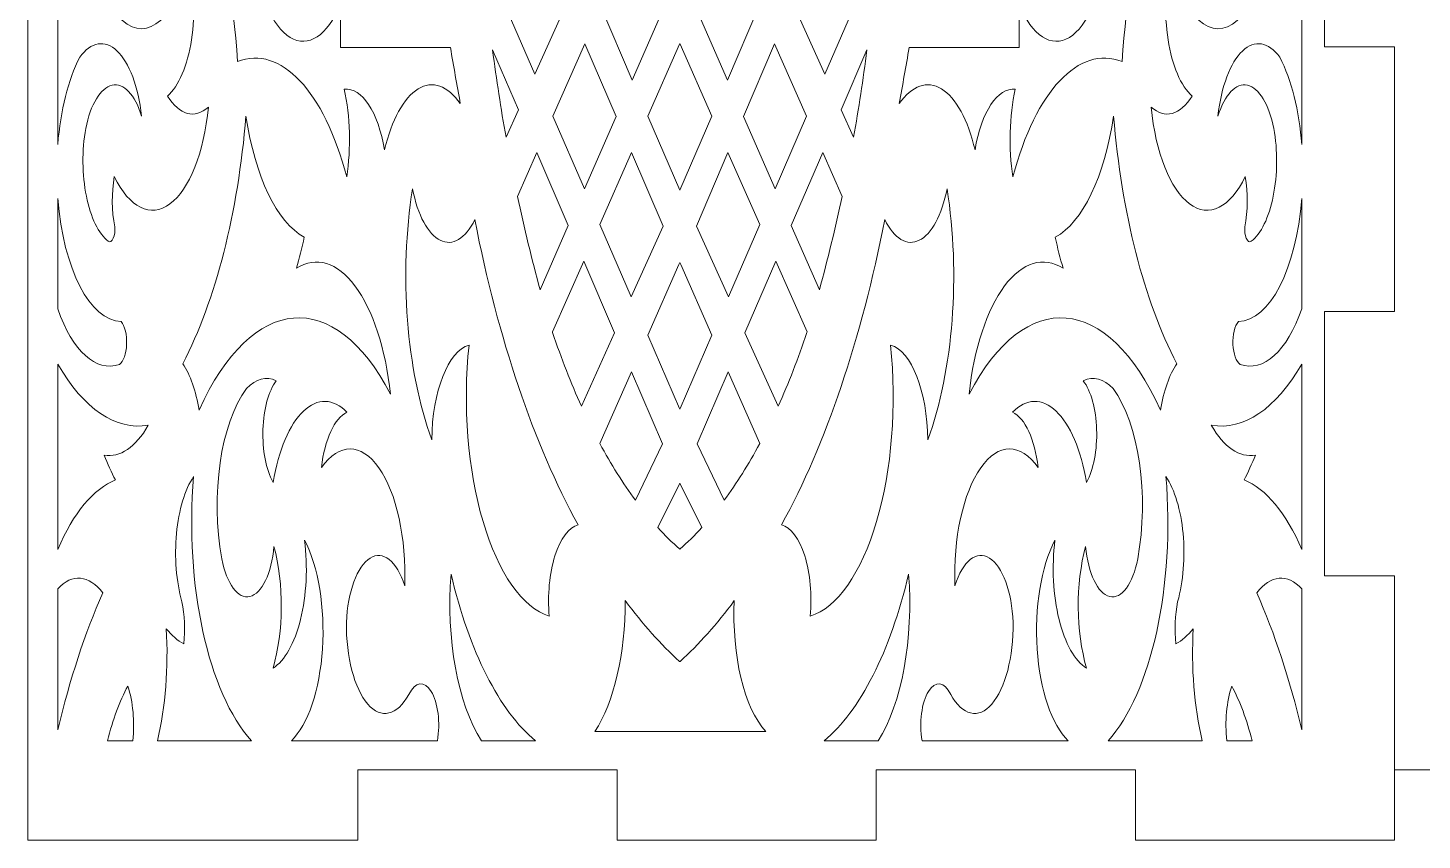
# Model space of a CAD drawing. Header units: millimetres. Extents: x -98 to 307, y -584 to 79.
# Drawn here: x -97.5 to 4.9, y -584 to -524.3 of the extents above; entities that cross this region are included whole.
import ezdxf

# ---------------------------------------------------------------- set-up
doc = ezdxf.new("R2010")
doc.units = ezdxf.units.MM
doc.header["$MEASUREMENT"] = 0
doc.layers.add('layer 1', color=7, linetype='Continuous')

msp = doc.modelspace()

# ---------------------------------------------------------------- linework, layer by layer
at = {"layer": 'layer 1', "lineweight": 9}
for points in [[(-97.5236, -264.1463), (-97.5236, -264.1463), (-97.5236, -583.989), (-97.5236, -583.989)], [(-2.2278, -525.7171), (-2.2278, -525.7171), (-2.2278, -506.2933), (-2.2278, -506.2933)], [(-2.2278, -525.7171), (-2.2278, -525.7171), (2.9261, -525.7171), (2.9261, -525.7171)], [(2.9261, -545.1412), (2.9261, -545.1412), (2.9261, -525.7171), (2.9261, -525.7171)], [(-2.2278, -564.565), (-2.2278, -564.565), (-2.2278, -545.1412), (-2.2278, -545.1412)], [(-2.2278, -545.1412), (-2.2278, -545.1412), (2.9261, -545.1412), (2.9261, -545.1412)], [(-2.2278, -564.565), (-2.2278, -564.565), (2.9261, -564.565), (2.9261, -564.565)], [(2.9261, -578.8315), (2.9261, -578.8315), (2.9261, -564.565), (2.9261, -564.565)], [(-73.2736, -583.989), (-73.2736, -583.989), (-73.2736, -578.8313), (-73.2736, -578.8313)], [(-73.2736, -578.8313), (-73.2736, -578.8313), (-54.2236, -578.8313), (-54.2236, -578.8313)], [(-54.2236, -578.8313), (-54.2236, -578.8313), (-54.2236, -583.989), (-54.2236, -583.989)], [(-35.1736, -583.989), (-35.1736, -583.989), (-35.1736, -578.8313), (-35.1736, -578.8313)], [(-35.1736, -578.8313), (-35.1736, -578.8313), (-16.1236, -578.8313), (-16.1236, -578.8313)], [(-16.1236, -578.8313), (-16.1236, -578.8313), (-16.1236, -583.989), (-16.1236, -583.989)], [(16.8222, -578.8315), (16.8222, -578.8315), (2.9261, -578.8315), (2.9261, -578.8315)], [(2.9261, -578.8315), (2.9261, -578.8315), (2.9264, -583.989), (2.9264, -583.989)], [(-97.5236, -583.989), (-97.5236, -583.989), (-73.2736, -583.989), (-73.2736, -583.989)], [(-54.2236, -583.989), (-54.2236, -583.989), (-35.1736, -583.989), (-35.1736, -583.989)], [(-16.1236, -583.989), (-16.1236, -583.989), (2.9264, -583.989), (2.9264, -583.989)]]:
    msp.add_open_spline(points, degree=3, dxfattribs=at)
for points, knots in [([(-95.328, -532.8931), (-95.328, -532.8931), (-95.328, -509.4541), (-95.328, -509.4541), (-95.328, -509.4541), (-94.4193, -511.8693), (-92.9342, -512.6482), (-91.6601, -511.3777), (-91.6601, -511.3777), (-90.4407, -509.6965), (-89.8686, -506.3332), (-90.2682, -503.1948), (-90.2682, -503.1948), (-88.2894, -505.6054), (-87.1704, -510.5911), (-87.462, -515.698), (-87.462, -515.698), (-87.4902, -516.7562), (-87.7145, -517.7356), (-88.0781, -518.3871), (-88.0781, -518.3871), (-88.4416, -519.0386), (-88.9093, -519.2995), (-89.3622, -519.1033), (-89.3622, -519.1033), (-89.8738, -518.9154), (-90.3119, -518.1582), (-90.5329, -517.0804), (-90.5329, -517.0804), (-90.754, -516.0027), (-90.7293, -514.7435), (-90.467, -513.7158), (-90.467, -513.7158), (-91.4525, -514.2967), (-92.1503, -516.3122), (-92.176, -518.6515), (-92.176, -518.6515), (-92.2017, -520.9909), (-91.5489, -523.0848), (-90.5775, -523.7793), (-90.5775, -523.7793), (-88.7096, -525.4303), (-86.6025, -523.5355), (-85.7165, -519.4083), (-85.7165, -519.4083), (-85.2809, -521.1676), (-85.2013, -523.2768), (-85.4986, -525.1823), (-85.4986, -525.1823), (-85.796, -527.0879), (-86.4406, -528.5991), (-87.2632, -529.3195), (-87.2632, -529.3195), (-86.3847, -530.7359), (-85.2556, -531.0414), (-84.2582, -530.1326), (-84.2582, -530.1326), (-84.5825, -533.4887), (-85.6564, -536.1972), (-87.0794, -537.2482), (-87.0794, -537.2482), (-88.5024, -538.2992), (-90.061, -537.5351), (-91.174, -535.2406), (-91.174, -535.2406), (-91.3778, -536.4297), (-91.3659, -537.757), (-91.1409, -538.9256), (-91.1409, -538.9256), (-91.1063, -539.2312), (-91.1455, -539.5559), (-91.2437, -539.7765), (-91.2437, -539.7765), (-91.3419, -539.9972), (-91.484, -540.0798), (-91.616, -539.9929), (-91.616, -539.9929), (-92.3299, -539.4509), (-92.9137, -538.2507), (-93.2279, -536.6797), (-93.2279, -536.6797), (-93.5422, -535.1088), (-93.5586, -533.3081), (-93.2731, -531.7082), (-93.2731, -531.7082), (-92.9182, -529.9305), (-92.1791, -528.7208), (-91.3326, -528.5324), (-91.3326, -528.5324), (-90.4861, -528.344), (-89.6599, -529.2051), (-89.1634, -530.7934), (-89.1634, -530.7934), (-89.4045, -528.6347), (-90.0736, -526.8634), (-90.9692, -526.0133), (-90.9692, -526.0133), (-91.8649, -525.1633), (-92.8823, -525.3337), (-93.715, -526.4731), (-93.715, -526.4731), (-94.559, -528.1201), (-95.129, -530.3887), (-95.328, -532.893)], [0, 0, 0, 0, 0.03703704, 0.03703704, 0.03703704, 0.03703704, 0.07407407, 0.07407407, 0.07407407, 0.07407407, 0.11111111, 0.11111111, 0.11111111, 0.11111111, 0.14814815, 0.14814815, 0.14814815, 0.14814815, 0.18518519, 0.18518519, 0.18518519, 0.18518519, 0.22222222, 0.22222222, 0.22222222, 0.22222222, 0.25925926, 0.25925926, 0.25925926, 0.25925926, 0.2962963, 0.2962963, 0.2962963, 0.2962963, 0.33333333, 0.33333333, 0.33333333, 0.33333333, 0.37037037, 0.37037037, 0.37037037, 0.37037037, 0.40740741, 0.40740741, 0.40740741, 0.40740741, 0.44444444, 0.44444444, 0.44444444, 0.44444444, 0.48148148, 0.48148148, 0.48148148, 0.48148148, 0.51851852, 0.51851852, 0.51851852, 0.51851852, 0.55555556, 0.55555556, 0.55555556, 0.55555556, 0.59259259, 0.59259259, 0.59259259, 0.59259259, 0.62962963, 0.62962963, 0.62962963, 0.62962963, 0.66666667, 0.66666667, 0.66666667, 0.66666667, 0.7037037, 0.7037037, 0.7037037, 0.7037037, 0.74074074, 0.74074074, 0.74074074, 0.74074074, 0.77777778, 0.77777778, 0.77777778, 0.77777778, 0.81481481, 0.81481481, 0.81481481, 0.81481481, 0.85185185, 0.85185185, 0.85185185, 0.85185185, 0.88888889, 0.88888889, 0.88888889, 0.88888889, 0.92592593, 0.92592593, 0.92592593, 0.92592593, 1, 1, 1, 1]), ([(-3.8973, -532.8931), (-3.8973, -532.8931), (-3.8973, -509.4541), (-3.8973, -509.4541), (-3.8973, -509.4541), (-4.806, -511.8693), (-6.2911, -512.6482), (-7.5652, -511.3777), (-7.5652, -511.3777), (-8.7846, -509.6965), (-9.3567, -506.3332), (-8.9571, -503.1948), (-8.9571, -503.1948), (-10.9359, -505.6054), (-12.0549, -510.5911), (-11.7633, -515.698), (-11.7633, -515.698), (-11.7351, -516.7562), (-11.5108, -517.7356), (-11.1473, -518.3871), (-11.1473, -518.3871), (-10.7837, -519.0386), (-10.316, -519.2995), (-9.8631, -519.1033), (-9.8631, -519.1033), (-9.3515, -518.9154), (-8.9134, -518.1582), (-8.6924, -517.0804), (-8.6924, -517.0804), (-8.4714, -516.0027), (-8.4961, -514.7435), (-8.7583, -513.7158), (-8.7583, -513.7158), (-7.7728, -514.2967), (-7.075, -516.3122), (-7.0493, -518.6515), (-7.0493, -518.6515), (-7.0236, -520.9909), (-7.6764, -523.0848), (-8.6478, -523.7793), (-8.6478, -523.7793), (-10.5157, -525.4303), (-12.6228, -523.5355), (-13.5088, -519.4083), (-13.5088, -519.4083), (-13.9444, -521.1676), (-14.0241, -523.2768), (-13.7267, -525.1823), (-13.7267, -525.1823), (-13.4293, -527.0879), (-12.7847, -528.5991), (-11.9621, -529.3195), (-11.9621, -529.3195), (-12.8406, -530.7359), (-13.9697, -531.0414), (-14.9671, -530.1326), (-14.9671, -530.1326), (-14.6428, -533.4887), (-13.5689, -536.1972), (-12.1459, -537.2482), (-12.1459, -537.2482), (-10.7229, -538.2992), (-9.1643, -537.5351), (-8.0513, -535.2406), (-8.0513, -535.2406), (-7.8475, -536.4297), (-7.8594, -537.757), (-8.0844, -538.9256), (-8.0844, -538.9256), (-8.119, -539.2312), (-8.0798, -539.5559), (-7.9816, -539.7765), (-7.9816, -539.7765), (-7.8834, -539.9972), (-7.7413, -540.0798), (-7.6093, -539.9929), (-7.6093, -539.9929), (-6.8955, -539.4509), (-6.3116, -538.2507), (-5.9974, -536.6797), (-5.9974, -536.6797), (-5.6831, -535.1088), (-5.6668, -533.3081), (-5.9522, -531.7082), (-5.9522, -531.7082), (-6.3071, -529.9305), (-7.0462, -528.7208), (-7.8927, -528.5324), (-7.8927, -528.5324), (-8.7392, -528.344), (-9.5654, -529.2051), (-10.0619, -530.7934), (-10.0619, -530.7934), (-9.8209, -528.6347), (-9.1517, -526.8634), (-8.2561, -526.0133), (-8.2561, -526.0133), (-7.3604, -525.1633), (-6.343, -525.3337), (-5.5103, -526.4731), (-5.5103, -526.4731), (-4.6663, -528.1201), (-4.0963, -530.3887), (-3.8973, -532.893)], [0, 0, 0, 0, 0.03703704, 0.03703704, 0.03703704, 0.03703704, 0.07407407, 0.07407407, 0.07407407, 0.07407407, 0.11111111, 0.11111111, 0.11111111, 0.11111111, 0.14814815, 0.14814815, 0.14814815, 0.14814815, 0.18518519, 0.18518519, 0.18518519, 0.18518519, 0.22222222, 0.22222222, 0.22222222, 0.22222222, 0.25925926, 0.25925926, 0.25925926, 0.25925926, 0.2962963, 0.2962963, 0.2962963, 0.2962963, 0.33333333, 0.33333333, 0.33333333, 0.33333333, 0.37037037, 0.37037037, 0.37037037, 0.37037037, 0.40740741, 0.40740741, 0.40740741, 0.40740741, 0.44444444, 0.44444444, 0.44444444, 0.44444444, 0.48148148, 0.48148148, 0.48148148, 0.48148148, 0.51851852, 0.51851852, 0.51851852, 0.51851852, 0.55555556, 0.55555556, 0.55555556, 0.55555556, 0.59259259, 0.59259259, 0.59259259, 0.59259259, 0.62962963, 0.62962963, 0.62962963, 0.62962963, 0.66666667, 0.66666667, 0.66666667, 0.66666667, 0.7037037, 0.7037037, 0.7037037, 0.7037037, 0.74074074, 0.74074074, 0.74074074, 0.74074074, 0.77777778, 0.77777778, 0.77777778, 0.77777778, 0.81481481, 0.81481481, 0.81481481, 0.81481481, 0.85185185, 0.85185185, 0.85185185, 0.85185185, 0.88888889, 0.88888889, 0.88888889, 0.88888889, 0.92592593, 0.92592593, 0.92592593, 0.92592593, 1, 1, 1, 1]), ([(-65.7423, -529.8786), (-66.6678, -528.5452), (-67.7923, -528.1547), (-68.8477, -528.8003), (-68.8477, -528.8003), (-69.9031, -529.4457), (-70.7949, -531.0693), (-71.3103, -533.2838), (-71.3103, -533.2838), (-71.7796, -530.4894), (-72.9698, -528.6913), (-74.2711, -528.8112), (-74.2711, -528.8112), (-73.8317, -530.8172), (-73.7679, -533.1491), (-74.0943, -535.2661), (-74.0943, -535.2661), (-75.7626, -528.9322), (-78.9385, -525.571), (-82.115, -526.7781), (-82.115, -526.7781), (-82.4253, -522.1671), (-83.1639, -517.7639), (-84.2803, -513.8682), (-84.2803, -513.8682), (-83.219, -513.3783), (-82.1326, -513.2413), (-81.0544, -513.4616), (-81.0544, -513.4616), (-81.0626, -515.2271), (-81.0257, -516.9921), (-80.9439, -518.7476), (-80.9439, -518.7476), (-80.6072, -521.809), (-79.5741, -524.2081), (-78.2464, -525.0113), (-78.2464, -525.0113), (-76.9188, -525.8147), (-75.5062, -524.8953), (-74.5584, -522.6111), (-74.5584, -522.6111), (-74.5584, -522.6111), (-74.5584, -525.7617), (-74.5584, -525.7617), (-74.5584, -525.7617), (-74.5584, -525.7617), (-66.4714, -525.7617), (-66.4714, -525.7617), (-66.4714, -525.7617), (-66.2339, -527.139), (-65.9908, -528.5114), (-65.7423, -529.8785)], [0, 0, 0, 0, 0.07142857, 0.07142857, 0.07142857, 0.07142857, 0.14285714, 0.14285714, 0.14285714, 0.14285714, 0.21428571, 0.21428571, 0.21428571, 0.21428571, 0.28571429, 0.28571429, 0.28571429, 0.28571429, 0.35714286, 0.35714286, 0.35714286, 0.35714286, 0.42857143, 0.42857143, 0.42857143, 0.42857143, 0.5, 0.5, 0.5, 0.5, 0.57142857, 0.57142857, 0.57142857, 0.57142857, 0.64285714, 0.64285714, 0.64285714, 0.64285714, 0.71428571, 0.71428571, 0.71428571, 0.71428571, 0.78571429, 0.78571429, 0.78571429, 0.78571429, 0.85714286, 0.85714286, 0.85714286, 0.85714286, 1, 1, 1, 1]), ([(-33.483, -529.8786), (-32.5575, -528.5452), (-31.433, -528.1547), (-30.3776, -528.8003), (-30.3776, -528.8003), (-29.3222, -529.4457), (-28.4305, -531.0693), (-27.915, -533.2838), (-27.915, -533.2838), (-27.4457, -530.4894), (-26.2555, -528.6913), (-24.9542, -528.8112), (-24.9542, -528.8112), (-25.3936, -530.8172), (-25.4574, -533.1491), (-25.131, -535.2661), (-25.131, -535.2661), (-23.4628, -528.9322), (-20.2868, -525.571), (-17.1104, -526.7781), (-17.1104, -526.7781), (-16.8, -522.1671), (-16.0614, -517.7639), (-14.945, -513.8682), (-14.945, -513.8682), (-16.0063, -513.3783), (-17.0927, -513.2413), (-18.1709, -513.4616), (-18.1709, -513.4616), (-18.1627, -515.2271), (-18.1996, -516.9921), (-18.2814, -518.7476), (-18.2814, -518.7476), (-18.6181, -521.809), (-19.6512, -524.2081), (-20.9789, -525.0113), (-20.9789, -525.0113), (-22.3065, -525.8147), (-23.7191, -524.8953), (-24.667, -522.6111), (-24.667, -522.6111), (-24.667, -522.6111), (-24.6669, -525.7617), (-24.6669, -525.7617), (-24.6669, -525.7617), (-24.6669, -525.7617), (-32.7539, -525.7617), (-32.7539, -525.7617), (-32.7539, -525.7617), (-32.9914, -527.139), (-33.2345, -528.5114), (-33.483, -529.8785)], [0, 0, 0, 0, 0.07142857, 0.07142857, 0.07142857, 0.07142857, 0.14285714, 0.14285714, 0.14285714, 0.14285714, 0.21428571, 0.21428571, 0.21428571, 0.21428571, 0.28571429, 0.28571429, 0.28571429, 0.28571429, 0.35714286, 0.35714286, 0.35714286, 0.35714286, 0.42857143, 0.42857143, 0.42857143, 0.42857143, 0.5, 0.5, 0.5, 0.5, 0.57142857, 0.57142857, 0.57142857, 0.57142857, 0.64285714, 0.64285714, 0.64285714, 0.64285714, 0.71428571, 0.71428571, 0.71428571, 0.71428571, 0.78571429, 0.78571429, 0.78571429, 0.78571429, 0.85714286, 0.85714286, 0.85714286, 0.85714286, 1, 1, 1, 1]), ([(-60.275, -527.714), (-60.275, -527.714), (-62.4663, -522.6566), (-62.4663, -522.6566), (-62.4663, -522.6566), (-62.4663, -522.6566), (-60.1039, -517.2933), (-60.1039, -517.2933), (-60.1039, -517.2933), (-60.1039, -517.2933), (-57.8853, -522.4582), (-57.8853, -522.4582), (-57.8853, -522.4582), (-57.8853, -522.4582), (-60.275, -527.714), (-60.275, -527.714)], [0, 0, 0, 0, 0.2, 0.2, 0.2, 0.2, 0.4, 0.4, 0.4, 0.4, 0.6, 0.6, 0.6, 0.6, 1, 1, 1, 1]), ([(-38.9502, -527.714), (-38.9502, -527.714), (-36.759, -522.6566), (-36.759, -522.6566), (-36.759, -522.6566), (-36.759, -522.6566), (-39.1214, -517.2933), (-39.1214, -517.2933), (-39.1214, -517.2933), (-39.1214, -517.2933), (-41.34, -522.4582), (-41.34, -522.4582), (-41.34, -522.4582), (-41.34, -522.4582), (-38.9502, -527.714), (-38.9502, -527.714)], [0, 0, 0, 0, 0.2, 0.2, 0.2, 0.2, 0.4, 0.4, 0.4, 0.4, 0.6, 0.6, 0.6, 0.6, 1, 1, 1, 1]), ([(-53.116, -528.1441), (-53.116, -528.1441), (-50.7898, -522.8408), (-50.7898, -522.8408), (-50.7898, -522.8408), (-50.7898, -522.8408), (-53.0674, -517.5607), (-53.0674, -517.5607), (-53.0674, -517.5607), (-53.0674, -517.5607), (-55.4002, -522.8291), (-55.4002, -522.8291), (-55.4002, -522.8291), (-55.4002, -522.8291), (-53.116, -528.1441), (-53.116, -528.1441)], [0, 0, 0, 0, 0.2, 0.2, 0.2, 0.2, 0.4, 0.4, 0.4, 0.4, 0.6, 0.6, 0.6, 0.6, 1, 1, 1, 1]), ([(-46.1093, -528.1441), (-46.1093, -528.1441), (-48.4355, -522.8408), (-48.4355, -522.8408), (-48.4355, -522.8408), (-48.4355, -522.8408), (-46.1579, -517.5607), (-46.1579, -517.5607), (-46.1579, -517.5607), (-46.1579, -517.5607), (-43.8251, -522.8291), (-43.8251, -522.8291), (-43.8251, -522.8291), (-43.8251, -522.8291), (-46.1093, -528.1441), (-46.1093, -528.1441)], [0, 0, 0, 0, 0.2, 0.2, 0.2, 0.2, 0.4, 0.4, 0.4, 0.4, 0.6, 0.6, 0.6, 0.6, 1, 1, 1, 1]), ([(-56.6237, -536.1411), (-56.6237, -536.1411), (-54.2916, -530.8241), (-54.2916, -530.8241), (-54.2916, -530.8241), (-54.2916, -530.8241), (-56.5807, -525.4953), (-56.5807, -525.4953), (-56.5807, -525.4953), (-56.5807, -525.4953), (-58.9338, -530.8096), (-58.9338, -530.8096), (-58.9338, -530.8096), (-58.9338, -530.8096), (-56.6237, -536.1411), (-56.6237, -536.1411)], [0, 0, 0, 0, 0.2, 0.2, 0.2, 0.2, 0.4, 0.4, 0.4, 0.4, 0.6, 0.6, 0.6, 0.6, 1, 1, 1, 1]), ([(-49.6126, -536.2444), (-49.6126, -536.2444), (-47.2533, -530.806), (-47.2533, -530.806), (-47.2533, -530.806), (-47.2533, -530.806), (-49.5906, -525.5186), (-49.5906, -525.5186), (-49.5906, -525.5186), (-49.5906, -525.5186), (-49.6131, -525.4708), (-49.6131, -525.4708), (-49.6131, -525.4708), (-49.6131, -525.4708), (-49.6347, -525.5186), (-49.6347, -525.5186), (-49.6347, -525.5186), (-49.6347, -525.5186), (-51.972, -530.806), (-51.972, -530.806), (-51.972, -530.806), (-51.972, -530.806), (-49.6126, -536.2444), (-49.6126, -536.2444)], [0, 0, 0, 0, 0.14285714, 0.14285714, 0.14285714, 0.14285714, 0.28571429, 0.28571429, 0.28571429, 0.28571429, 0.42857143, 0.42857143, 0.42857143, 0.42857143, 0.57142857, 0.57142857, 0.57142857, 0.57142857, 0.71428571, 0.71428571, 0.71428571, 0.71428571, 1, 1, 1, 1]), ([(-42.6016, -536.1411), (-42.6016, -536.1411), (-44.9337, -530.8241), (-44.9337, -530.8241), (-44.9337, -530.8241), (-44.9337, -530.8241), (-42.6446, -525.4953), (-42.6446, -525.4953), (-42.6446, -525.4953), (-42.6446, -525.4953), (-40.2915, -530.8096), (-40.2915, -530.8096), (-40.2915, -530.8096), (-40.2915, -530.8096), (-42.6016, -536.1411), (-42.6016, -536.1411)], [0, 0, 0, 0, 0.2, 0.2, 0.2, 0.2, 0.4, 0.4, 0.4, 0.4, 0.6, 0.6, 0.6, 0.6, 1, 1, 1, 1]), ([(-62.3832, -532.3504), (-62.3832, -532.3504), (-61.4697, -530.3413), (-61.4697, -530.3413), (-61.4697, -530.3413), (-61.4697, -530.3413), (-63.3713, -525.9359), (-63.3713, -525.9359), (-63.3713, -525.9359), (-63.0862, -528.1087), (-62.7564, -530.2492), (-62.3832, -532.3503)], [0, 0, 0, 0, 0.25, 0.25, 0.25, 0.25, 0.5, 0.5, 0.5, 0.5, 1, 1, 1, 1]), ([(-36.8421, -532.3504), (-36.8421, -532.3504), (-37.7556, -530.3413), (-37.7556, -530.3413), (-37.7556, -530.3413), (-37.7556, -530.3413), (-35.854, -525.9359), (-35.854, -525.9359), (-35.854, -525.9359), (-36.1392, -528.1087), (-36.4689, -530.2492), (-36.8421, -532.3503)], [0, 0, 0, 0, 0.25, 0.25, 0.25, 0.25, 0.5, 0.5, 0.5, 0.5, 1, 1, 1, 1]), ([(-81.4963, -530.7935), (-82.0818, -537.9103), (-83.7215, -544.3405), (-86.1363, -548.9891), (-86.1363, -548.9891), (-85.5904, -549.8013), (-85.1722, -550.995), (-84.9432, -552.3945), (-84.9432, -552.3945), (-81.0634, -543.829), (-75.0067, -543.3258), (-70.8684, -551.2256), (-70.8684, -551.2256), (-71.2418, -547.8743), (-72.1841, -545.008), (-73.4842, -543.269), (-73.4842, -543.269), (-74.7844, -541.5301), (-76.3334, -541.0639), (-77.7843, -541.9752), (-77.7843, -541.9752), (-77.5678, -541.2474), (-77.3758, -540.4828), (-77.2098, -539.6879), (-77.2098, -539.6879), (-79.2107, -538.6259), (-80.8315, -535.2627), (-81.4963, -530.7934)], [0, 0, 0, 0, 0.125, 0.125, 0.125, 0.125, 0.25, 0.25, 0.25, 0.25, 0.375, 0.375, 0.375, 0.375, 0.5, 0.5, 0.5, 0.5, 0.625, 0.625, 0.625, 0.625, 0.75, 0.75, 0.75, 0.75, 1, 1, 1, 1]), ([(-17.729, -530.7935), (-17.1435, -537.9103), (-15.5038, -544.3405), (-13.089, -548.9891), (-13.089, -548.9891), (-13.6349, -549.8013), (-14.0531, -550.995), (-14.2821, -552.3945), (-14.2821, -552.3945), (-18.1619, -543.829), (-24.2186, -543.3258), (-28.3569, -551.2256), (-28.3569, -551.2256), (-27.9836, -547.8743), (-27.0412, -545.008), (-25.7411, -543.269), (-25.7411, -543.269), (-24.4409, -541.5301), (-22.8919, -541.0639), (-21.4411, -541.9752), (-21.4411, -541.9752), (-21.6575, -541.2474), (-21.8495, -540.4828), (-22.0155, -539.6879), (-22.0155, -539.6879), (-20.0146, -538.6259), (-18.3938, -535.2627), (-17.729, -530.7934)], [0, 0, 0, 0, 0.125, 0.125, 0.125, 0.125, 0.25, 0.25, 0.25, 0.25, 0.375, 0.375, 0.375, 0.375, 0.5, 0.5, 0.5, 0.5, 0.625, 0.625, 0.625, 0.625, 0.75, 0.75, 0.75, 0.75, 1, 1, 1, 1]), ([(-59.8749, -543.5531), (-59.8749, -543.5531), (-57.8043, -538.8326), (-57.8043, -538.8326), (-57.8043, -538.8326), (-57.8043, -538.8326), (-60.1155, -533.4784), (-60.1155, -533.4784), (-60.1155, -533.4784), (-60.1155, -533.4784), (-61.5382, -536.6916), (-61.5382, -536.6916), (-61.5382, -536.6916), (-61.0385, -539.0468), (-60.4833, -541.3373), (-59.8749, -543.5531)], [0, 0, 0, 0, 0.2, 0.2, 0.2, 0.2, 0.4, 0.4, 0.4, 0.4, 0.6, 0.6, 0.6, 0.6, 1, 1, 1, 1]), ([(-50.8321, -538.8776), (-50.8321, -538.8776), (-53.1524, -533.4762), (-53.1524, -533.4762), (-53.1524, -533.4762), (-53.1524, -533.4762), (-55.4885, -538.7611), (-55.4885, -538.7611), (-55.4885, -538.7611), (-55.4885, -538.7611), (-53.1905, -544.0647), (-53.1905, -544.0647), (-53.1905, -544.0647), (-53.1905, -544.0647), (-50.8321, -538.8776), (-50.8321, -538.8776)], [0, 0, 0, 0, 0.2, 0.2, 0.2, 0.2, 0.4, 0.4, 0.4, 0.4, 0.6, 0.6, 0.6, 0.6, 1, 1, 1, 1]), ([(-48.3932, -538.8776), (-48.3932, -538.8776), (-46.073, -533.4762), (-46.073, -533.4762), (-46.073, -533.4762), (-46.073, -533.4762), (-43.7368, -538.7611), (-43.7368, -538.7611), (-43.7368, -538.7611), (-43.7368, -538.7611), (-46.0347, -544.0647), (-46.0347, -544.0647), (-46.0347, -544.0647), (-46.0347, -544.0647), (-48.3932, -538.8776), (-48.3932, -538.8776)], [0, 0, 0, 0, 0.2, 0.2, 0.2, 0.2, 0.4, 0.4, 0.4, 0.4, 0.6, 0.6, 0.6, 0.6, 1, 1, 1, 1]), ([(-39.3504, -543.5531), (-39.3504, -543.5531), (-41.421, -538.8326), (-41.421, -538.8326), (-41.421, -538.8326), (-41.421, -538.8326), (-39.1098, -533.4784), (-39.1098, -533.4784), (-39.1098, -533.4784), (-39.1098, -533.4784), (-37.6871, -536.6916), (-37.6871, -536.6916), (-37.6871, -536.6916), (-38.1868, -539.0468), (-38.742, -541.3373), (-39.3504, -543.5531)], [0, 0, 0, 0, 0.2, 0.2, 0.2, 0.2, 0.4, 0.4, 0.4, 0.4, 0.6, 0.6, 0.6, 0.6, 1, 1, 1, 1]), ([(-90.7984, -549.04), (-92.5165, -549.6367), (-94.2426, -548.0824), (-95.328, -544.9616), (-95.328, -544.9616), (-95.328, -544.9616), (-95.328, -536.8542), (-95.328, -536.8542), (-95.328, -536.8542), (-94.9155, -542.046), (-92.9601, -545.8351), (-90.6659, -545.8887), (-90.6659, -545.8887), (-90.3962, -546.2082), (-90.2385, -546.8734), (-90.2677, -547.5677), (-90.2677, -547.5677), (-90.2969, -548.2622), (-90.5072, -548.8455), (-90.7984, -549.04)], [0, 0, 0, 0, 0.16666667, 0.16666667, 0.16666667, 0.16666667, 0.33333333, 0.33333333, 0.33333333, 0.33333333, 0.5, 0.5, 0.5, 0.5, 0.66666667, 0.66666667, 0.66666667, 0.66666667, 1, 1, 1, 1]), ([(-59.2021, -567.5408), (-61.1791, -566.9075), (-62.9478, -564.3816), (-64.0715, -560.5865), (-64.0715, -560.5865), (-65.1952, -556.7916), (-65.5693, -552.0807), (-65.1015, -547.6169), (-65.1015, -547.6169), (-66.6382, -548.0578), (-67.8033, -551.0188), (-67.8413, -554.5801), (-67.8413, -554.5801), (-69.7124, -549.4536), (-70.2516, -542.4194), (-69.2554, -536.1301), (-69.2554, -536.1301), (-68.8753, -538.0672), (-68.1181, -539.4745), (-67.215, -539.9229), (-67.215, -539.9229), (-66.3119, -540.3713), (-65.3698, -539.8076), (-64.6762, -538.4037), (-64.6762, -538.4037), (-62.965, -547.173), (-60.3615, -554.866), (-57.0855, -560.833), (-57.0855, -560.833), (-57.7682, -561.0018), (-58.388, -561.8274), (-58.7913, -563.1057), (-58.7913, -563.1057), (-59.1947, -564.384), (-59.3439, -565.9953), (-59.2021, -567.5407)], [0, 0, 0, 0, 0.1, 0.1, 0.1, 0.1, 0.2, 0.2, 0.2, 0.2, 0.3, 0.3, 0.3, 0.3, 0.4, 0.4, 0.4, 0.4, 0.5, 0.5, 0.5, 0.5, 0.6, 0.6, 0.6, 0.6, 0.7, 0.7, 0.7, 0.7, 0.8, 0.8, 0.8, 0.8, 1, 1, 1, 1]), ([(-40.0233, -567.5408), (-38.0462, -566.9075), (-36.2776, -564.3816), (-35.1539, -560.5865), (-35.1539, -560.5865), (-34.0301, -556.7916), (-33.656, -552.0807), (-34.1238, -547.6169), (-34.1238, -547.6169), (-32.5871, -548.0578), (-31.422, -551.0188), (-31.384, -554.5801), (-31.384, -554.5801), (-29.5129, -549.4536), (-28.9738, -542.4194), (-29.9699, -536.1301), (-29.9699, -536.1301), (-30.35, -538.0672), (-31.1072, -539.4745), (-32.0103, -539.9229), (-32.0103, -539.9229), (-32.9134, -540.3713), (-33.8555, -539.8076), (-34.5492, -538.4037), (-34.5492, -538.4037), (-36.2603, -547.173), (-38.8638, -554.866), (-42.1398, -560.833), (-42.1398, -560.833), (-41.4571, -561.0018), (-40.8373, -561.8274), (-40.434, -563.1057), (-40.434, -563.1057), (-40.0307, -564.384), (-39.8814, -565.9953), (-40.0233, -567.5407)], [0, 0, 0, 0, 0.1, 0.1, 0.1, 0.1, 0.2, 0.2, 0.2, 0.2, 0.3, 0.3, 0.3, 0.3, 0.4, 0.4, 0.4, 0.4, 0.5, 0.5, 0.5, 0.5, 0.6, 0.6, 0.6, 0.6, 0.7, 0.7, 0.7, 0.7, 0.8, 0.8, 0.8, 0.8, 1, 1, 1, 1]), ([(-8.4269, -549.04), (-6.7088, -549.6367), (-4.9828, -548.0824), (-3.8973, -544.9616), (-3.8973, -544.9616), (-3.8973, -544.9616), (-3.8973, -536.8542), (-3.8973, -536.8542), (-3.8973, -536.8542), (-4.3098, -542.046), (-6.2652, -545.8351), (-8.5595, -545.8887), (-8.5595, -545.8887), (-8.8291, -546.2082), (-8.9869, -546.8734), (-8.9576, -547.5677), (-8.9576, -547.5677), (-8.9284, -548.2622), (-8.7181, -548.8455), (-8.4269, -549.04)], [0, 0, 0, 0, 0.16666667, 0.16666667, 0.16666667, 0.16666667, 0.33333333, 0.33333333, 0.33333333, 0.33333333, 0.5, 0.5, 0.5, 0.5, 0.66666667, 0.66666667, 0.66666667, 0.66666667, 1, 1, 1, 1]), ([(-56.8451, -552.1021), (-56.8451, -552.1021), (-54.3988, -546.7219), (-54.3988, -546.7219), (-54.3988, -546.7219), (-54.3988, -546.7219), (-56.6758, -541.4469), (-56.6758, -541.4469), (-56.6758, -541.4469), (-56.6758, -541.4469), (-58.9753, -546.649), (-58.9753, -546.649), (-58.9753, -546.649), (-58.9753, -546.649), (-58.959, -546.702), (-58.959, -546.702), (-58.959, -546.702), (-58.313, -548.6191), (-57.6065, -550.424), (-56.8451, -552.1021)], [0, 0, 0, 0, 0.16666667, 0.16666667, 0.16666667, 0.16666667, 0.33333333, 0.33333333, 0.33333333, 0.33333333, 0.5, 0.5, 0.5, 0.5, 0.66666667, 0.66666667, 0.66666667, 0.66666667, 1, 1, 1, 1]), ([(-49.6782, -541.7024), (-49.6782, -541.7024), (-49.6126, -541.5569), (-49.6126, -541.5569), (-49.6126, -541.5569), (-49.6126, -541.5569), (-49.5471, -541.7024), (-49.5471, -541.7024), (-49.5471, -541.7024), (-49.5471, -541.7024), (-47.2564, -546.8841), (-47.2564, -546.8841), (-47.2564, -546.8841), (-47.2564, -546.8841), (-49.5906, -552.2713), (-49.5906, -552.2713), (-49.5906, -552.2713), (-49.5906, -552.2713), (-49.6131, -552.3238), (-49.6131, -552.3238), (-49.6131, -552.3238), (-49.6131, -552.3238), (-49.6347, -552.2713), (-49.6347, -552.2713), (-49.6347, -552.2713), (-49.6347, -552.2713), (-51.969, -546.8841), (-51.969, -546.8841), (-51.969, -546.8841), (-51.969, -546.8841), (-49.6782, -541.7024), (-49.6782, -541.7024)], [0, 0, 0, 0, 0.11111111, 0.11111111, 0.11111111, 0.11111111, 0.22222222, 0.22222222, 0.22222222, 0.22222222, 0.33333333, 0.33333333, 0.33333333, 0.33333333, 0.44444444, 0.44444444, 0.44444444, 0.44444444, 0.55555556, 0.55555556, 0.55555556, 0.55555556, 0.66666667, 0.66666667, 0.66666667, 0.66666667, 0.77777778, 0.77777778, 0.77777778, 0.77777778, 1, 1, 1, 1]), ([(-42.3802, -552.1021), (-42.3802, -552.1021), (-44.8265, -546.7219), (-44.8265, -546.7219), (-44.8265, -546.7219), (-44.8265, -546.7219), (-42.5495, -541.4469), (-42.5495, -541.4469), (-42.5495, -541.4469), (-42.5495, -541.4469), (-40.25, -546.649), (-40.25, -546.649), (-40.25, -546.649), (-40.25, -546.649), (-40.2663, -546.702), (-40.2663, -546.702), (-40.2663, -546.702), (-40.9123, -548.6191), (-41.6188, -550.424), (-42.3802, -552.1021)], [0, 0, 0, 0, 0.16666667, 0.16666667, 0.16666667, 0.16666667, 0.33333333, 0.33333333, 0.33333333, 0.33333333, 0.5, 0.5, 0.5, 0.5, 0.66666667, 0.66666667, 0.66666667, 0.66666667, 1, 1, 1, 1]), ([(-91.0857, -557.528), (-92.6967, -558.1695), (-94.1801, -559.9544), (-95.328, -562.6325), (-95.328, -562.6325), (-95.328, -562.6325), (-95.328, -549.0233), (-95.328, -549.0233), (-95.328, -549.0233), (-93.4177, -552.3096), (-91.0567, -553.9033), (-88.6773, -553.5127), (-88.6773, -553.5127), (-89.6034, -555.1292), (-90.7553, -555.9069), (-91.9143, -555.6982), (-91.9143, -555.6982), (-91.6567, -556.3512), (-91.3798, -556.9626), (-91.0857, -557.528)], [0, 0, 0, 0, 0.16666667, 0.16666667, 0.16666667, 0.16666667, 0.33333333, 0.33333333, 0.33333333, 0.33333333, 0.5, 0.5, 0.5, 0.5, 0.66666667, 0.66666667, 0.66666667, 0.66666667, 1, 1, 1, 1]), ([(-8.1396, -557.528), (-6.5286, -558.1695), (-5.0452, -559.9544), (-3.8973, -562.6325), (-3.8973, -562.6325), (-3.8973, -562.6325), (-3.8973, -549.0233), (-3.8973, -549.0233), (-3.8973, -549.0233), (-5.8076, -552.3096), (-8.1687, -553.9033), (-10.548, -553.5127), (-10.548, -553.5127), (-9.622, -555.1292), (-8.47, -555.9069), (-7.3111, -555.6982), (-7.3111, -555.6982), (-7.5687, -556.3512), (-7.8455, -556.9626), (-8.1397, -557.528)], [0, 0, 0, 0, 0.16666667, 0.16666667, 0.16666667, 0.16666667, 0.33333333, 0.33333333, 0.33333333, 0.33333333, 0.5, 0.5, 0.5, 0.5, 0.66666667, 0.66666667, 0.66666667, 0.66666667, 1, 1, 1, 1]), ([(-78.1617, -576.6895), (-78.1617, -576.6895), (-67.4282, -576.6895), (-67.4282, -576.6895), (-67.4282, -576.6895), (-67.1929, -575.3849), (-67.3817, -573.8795), (-67.8829, -573.0638), (-67.8829, -573.0638), (-68.3842, -572.2481), (-69.0641, -572.3395), (-69.5206, -573.2841), (-69.5206, -573.2841), (-70.3846, -574.8488), (-71.5637, -575.1253), (-72.5473, -573.9941), (-72.5473, -573.9941), (-73.5309, -572.8628), (-74.1422, -570.5271), (-74.1164, -567.9982), (-74.1164, -567.9982), (-74.0176, -565.744), (-73.3254, -563.8626), (-72.3753, -563.2656), (-72.3753, -563.2656), (-71.4252, -562.6685), (-70.4133, -563.479), (-69.8299, -565.3043), (-69.8299, -565.3043), (-69.7016, -561.8212), (-70.4358, -558.4681), (-71.7289, -556.6318), (-71.7289, -556.6318), (-73.022, -554.7957), (-74.6542, -554.7884), (-75.9503, -556.6131), (-75.9503, -556.6131), (-75.7068, -554.5528), (-74.981, -552.9815), (-74.0722, -552.547), (-74.0722, -552.547), (-75.0882, -551.5229), (-76.2416, -551.4941), (-77.2669, -552.4672), (-77.2669, -552.4672), (-78.2923, -553.4404), (-79.1013, -555.3318), (-79.5077, -557.7058), (-79.5077, -557.7058), (-80.02, -556.7747), (-80.2977, -555.3192), (-80.249, -553.8215), (-80.249, -553.8215), (-80.2003, -552.324), (-79.8314, -550.9798), (-79.2647, -550.2344), (-79.2647, -550.2344), (-80.0025, -549.9015), (-80.7671, -550.1057), (-81.4521, -550.8189), (-81.4521, -550.8189), (-83.3522, -553.317), (-84.1324, -558.7012), (-83.2639, -563.3222), (-83.2639, -563.3222), (-82.9147, -565.1798), (-82.0818, -566.3011), (-81.2067, -566.0916), (-81.2067, -566.0916), (-80.3316, -565.8823), (-79.6169, -564.3905), (-79.4414, -562.4073), (-79.4414, -562.4073), (-78.6912, -565.156), (-78.7172, -568.6644), (-79.5077, -571.3527), (-79.5077, -571.3527), (-78.6515, -570.8371), (-77.9222, -569.5476), (-77.4854, -567.7771), (-77.4854, -567.7771), (-77.0485, -566.0066), (-76.9411, -563.9051), (-77.1877, -561.9498), (-77.1877, -561.9498), (-76.1738, -563.9073), (-75.6765, -566.9385), (-75.8754, -569.9488), (-75.8754, -569.9488), (-76.0743, -572.9591), (-76.9407, -575.5135), (-78.1617, -576.6894)], [0, 0, 0, 0, 0.04166667, 0.04166667, 0.04166667, 0.04166667, 0.08333333, 0.08333333, 0.08333333, 0.08333333, 0.125, 0.125, 0.125, 0.125, 0.16666667, 0.16666667, 0.16666667, 0.16666667, 0.20833333, 0.20833333, 0.20833333, 0.20833333, 0.25, 0.25, 0.25, 0.25, 0.29166667, 0.29166667, 0.29166667, 0.29166667, 0.33333333, 0.33333333, 0.33333333, 0.33333333, 0.375, 0.375, 0.375, 0.375, 0.41666667, 0.41666667, 0.41666667, 0.41666667, 0.45833333, 0.45833333, 0.45833333, 0.45833333, 0.5, 0.5, 0.5, 0.5, 0.54166667, 0.54166667, 0.54166667, 0.54166667, 0.58333333, 0.58333333, 0.58333333, 0.58333333, 0.625, 0.625, 0.625, 0.625, 0.66666667, 0.66666667, 0.66666667, 0.66666667, 0.70833333, 0.70833333, 0.70833333, 0.70833333, 0.75, 0.75, 0.75, 0.75, 0.79166667, 0.79166667, 0.79166667, 0.79166667, 0.83333333, 0.83333333, 0.83333333, 0.83333333, 0.875, 0.875, 0.875, 0.875, 0.91666667, 0.91666667, 0.91666667, 0.91666667, 1, 1, 1, 1]), ([(-50.8811, -554.8712), (-50.8811, -554.8712), (-53.1629, -549.5849), (-53.1629, -549.5849), (-53.1629, -549.5849), (-53.1629, -549.5849), (-55.4896, -554.8476), (-55.4896, -554.8476), (-55.4896, -554.8476), (-54.6625, -556.3858), (-53.7868, -557.7803), (-52.8697, -559.0197), (-52.8697, -559.0197), (-52.8697, -559.0197), (-50.8811, -554.8712), (-50.8811, -554.8712)], [0, 0, 0, 0, 0.2, 0.2, 0.2, 0.2, 0.4, 0.4, 0.4, 0.4, 0.6, 0.6, 0.6, 0.6, 1, 1, 1, 1]), ([(-48.3443, -554.8712), (-48.3443, -554.8712), (-46.0623, -549.5849), (-46.0623, -549.5849), (-46.0623, -549.5849), (-46.0623, -549.5849), (-43.7357, -554.8476), (-43.7357, -554.8476), (-43.7357, -554.8476), (-44.5629, -556.3858), (-45.4386, -557.7803), (-46.3556, -559.0197), (-46.3556, -559.0197), (-46.3556, -559.0197), (-48.3443, -554.8712), (-48.3443, -554.8712)], [0, 0, 0, 0, 0.2, 0.2, 0.2, 0.2, 0.4, 0.4, 0.4, 0.4, 0.6, 0.6, 0.6, 0.6, 1, 1, 1, 1]), ([(-21.0636, -576.6895), (-21.0636, -576.6895), (-31.7971, -576.6895), (-31.7971, -576.6895), (-31.7971, -576.6895), (-32.0324, -575.3849), (-31.8436, -573.8795), (-31.3424, -573.0638), (-31.3424, -573.0638), (-30.8411, -572.2481), (-30.1612, -572.3395), (-29.7047, -573.2841), (-29.7047, -573.2841), (-28.8407, -574.8488), (-27.6616, -575.1253), (-26.678, -573.9941), (-26.678, -573.9941), (-25.6944, -572.8628), (-25.0832, -570.5271), (-25.1089, -567.9982), (-25.1089, -567.9982), (-25.2078, -565.744), (-25.8999, -563.8626), (-26.85, -563.2656), (-26.85, -563.2656), (-27.8001, -562.6685), (-28.812, -563.479), (-29.3954, -565.3043), (-29.3954, -565.3043), (-29.5237, -561.8212), (-28.7895, -558.4681), (-27.4964, -556.6318), (-27.4964, -556.6318), (-26.2033, -554.7957), (-24.5711, -554.7884), (-23.275, -556.6131), (-23.275, -556.6131), (-23.5185, -554.5528), (-24.2443, -552.9815), (-25.1531, -552.547), (-25.1531, -552.547), (-24.1371, -551.5229), (-22.9837, -551.4941), (-21.9584, -552.4672), (-21.9584, -552.4672), (-20.933, -553.4404), (-20.124, -555.3318), (-19.7176, -557.7058), (-19.7176, -557.7058), (-19.2053, -556.7747), (-18.9276, -555.3192), (-18.9763, -553.8215), (-18.9763, -553.8215), (-19.025, -552.324), (-19.3939, -550.9798), (-19.9607, -550.2344), (-19.9607, -550.2344), (-19.2228, -549.9015), (-18.4582, -550.1057), (-17.7732, -550.8189), (-17.7732, -550.8189), (-15.8732, -553.317), (-15.093, -558.7012), (-15.9614, -563.3222), (-15.9614, -563.3222), (-16.3106, -565.1798), (-17.1435, -566.3011), (-18.0186, -566.0916), (-18.0186, -566.0916), (-18.8937, -565.8823), (-19.6084, -564.3905), (-19.7839, -562.4073), (-19.7839, -562.4073), (-20.5341, -565.156), (-20.5081, -568.6644), (-19.7176, -571.3527), (-19.7176, -571.3527), (-20.5738, -570.8371), (-21.3031, -569.5476), (-21.7399, -567.7771), (-21.7399, -567.7771), (-22.1768, -566.0066), (-22.2842, -563.9051), (-22.0376, -561.9498), (-22.0376, -561.9498), (-23.0516, -563.9073), (-23.5489, -566.9385), (-23.3499, -569.9488), (-23.3499, -569.9488), (-23.151, -572.9591), (-22.2846, -575.5135), (-21.0636, -576.6894)], [0, 0, 0, 0, 0.04166667, 0.04166667, 0.04166667, 0.04166667, 0.08333333, 0.08333333, 0.08333333, 0.08333333, 0.125, 0.125, 0.125, 0.125, 0.16666667, 0.16666667, 0.16666667, 0.16666667, 0.20833333, 0.20833333, 0.20833333, 0.20833333, 0.25, 0.25, 0.25, 0.25, 0.29166667, 0.29166667, 0.29166667, 0.29166667, 0.33333333, 0.33333333, 0.33333333, 0.33333333, 0.375, 0.375, 0.375, 0.375, 0.41666667, 0.41666667, 0.41666667, 0.41666667, 0.45833333, 0.45833333, 0.45833333, 0.45833333, 0.5, 0.5, 0.5, 0.5, 0.54166667, 0.54166667, 0.54166667, 0.54166667, 0.58333333, 0.58333333, 0.58333333, 0.58333333, 0.625, 0.625, 0.625, 0.625, 0.66666667, 0.66666667, 0.66666667, 0.66666667, 0.70833333, 0.70833333, 0.70833333, 0.70833333, 0.75, 0.75, 0.75, 0.75, 0.79166667, 0.79166667, 0.79166667, 0.79166667, 0.83333333, 0.83333333, 0.83333333, 0.83333333, 0.875, 0.875, 0.875, 0.875, 0.91666667, 0.91666667, 0.91666667, 0.91666667, 1, 1, 1, 1]), ([(-87.3516, -568.4556), (-87.1843, -571.2903), (-87.4133, -574.1739), (-88.0055, -576.6894), (-88.0055, -576.6894), (-88.0055, -576.6894), (-81.0931, -576.6895), (-81.0931, -576.6895), (-81.0931, -576.6895), (-84.2683, -573.2035), (-86.0157, -565.2167), (-85.3409, -557.2738), (-85.3409, -557.2738), (-85.9855, -558.231), (-86.4384, -559.7378), (-86.6, -561.4631), (-86.6, -561.4631), (-86.7616, -563.1883), (-86.6186, -564.9906), (-86.2026, -566.4734), (-86.2026, -566.4734), (-86.0093, -567.4439), (-85.9626, -568.5352), (-86.07, -569.5738), (-86.07, -569.5738), (-86.5166, -569.3316), (-86.9475, -568.9556), (-87.3516, -568.4556)], [0, 0, 0, 0, 0.125, 0.125, 0.125, 0.125, 0.25, 0.25, 0.25, 0.25, 0.375, 0.375, 0.375, 0.375, 0.5, 0.5, 0.5, 0.5, 0.625, 0.625, 0.625, 0.625, 0.75, 0.75, 0.75, 0.75, 1, 1, 1, 1]), ([(-11.8737, -568.4556), (-12.041, -571.2903), (-11.812, -574.1739), (-11.2198, -576.6894), (-11.2198, -576.6894), (-11.2198, -576.6894), (-18.1322, -576.6895), (-18.1322, -576.6895), (-18.1322, -576.6895), (-14.957, -573.2035), (-13.2097, -565.2167), (-13.8844, -557.2738), (-13.8844, -557.2738), (-13.2398, -558.231), (-12.7869, -559.7378), (-12.6253, -561.4631), (-12.6253, -561.4631), (-12.4637, -563.1883), (-12.6066, -564.9906), (-13.0227, -566.4734), (-13.0227, -566.4734), (-13.216, -567.4439), (-13.2627, -568.5352), (-13.1553, -569.5738), (-13.1553, -569.5738), (-12.7087, -569.3316), (-12.2778, -568.9556), (-11.8737, -568.4556)], [0, 0, 0, 0, 0.125, 0.125, 0.125, 0.125, 0.25, 0.25, 0.25, 0.25, 0.375, 0.375, 0.375, 0.375, 0.5, 0.5, 0.5, 0.5, 0.625, 0.625, 0.625, 0.625, 0.75, 0.75, 0.75, 0.75, 1, 1, 1, 1]), ([(-49.6126, -557.7583), (-49.6126, -557.7583), (-47.9976, -561.024), (-47.9976, -561.024), (-47.9976, -561.024), (-48.5192, -561.5955), (-49.0506, -562.1184), (-49.5906, -562.5913), (-49.5906, -562.5913), (-49.5906, -562.5913), (-49.6126, -562.6106), (-49.6126, -562.6106), (-49.6126, -562.6106), (-49.6126, -562.6106), (-49.6347, -562.5914), (-49.6347, -562.5914), (-49.6347, -562.5914), (-50.1747, -562.1184), (-50.7061, -561.5955), (-51.2277, -561.0239), (-51.2277, -561.0239), (-51.2277, -561.0239), (-49.6126, -557.7583), (-49.6126, -557.7583)], [0, 0, 0, 0, 0.14285714, 0.14285714, 0.14285714, 0.14285714, 0.28571429, 0.28571429, 0.28571429, 0.28571429, 0.42857143, 0.42857143, 0.42857143, 0.42857143, 0.57142857, 0.57142857, 0.57142857, 0.57142857, 0.71428571, 0.71428571, 0.71428571, 0.71428571, 1, 1, 1, 1]), ([(-92.0137, -565.8126), (-93.034, -564.4968), (-94.2668, -564.3877), (-95.328, -565.5194), (-95.328, -565.5194), (-95.328, -565.5194), (-95.328, -575.8897), (-95.328, -575.8897), (-95.328, -575.8897), (-94.443, -572.1766), (-93.3263, -568.7816), (-92.0137, -565.8126)], [0, 0, 0, 0, 0.25, 0.25, 0.25, 0.25, 0.5, 0.5, 0.5, 0.5, 1, 1, 1, 1]), ([(-66.4272, -564.4404), (-65.084, -570.1407), (-62.8743, -574.5019), (-60.2208, -576.6894), (-60.2208, -576.6894), (-60.2208, -576.6894), (-64.1935, -576.6895), (-64.1935, -576.6895), (-64.1935, -576.6895), (-65.928, -573.9864), (-66.8043, -569.181), (-66.4272, -564.4404)], [0, 0, 0, 0, 0.25, 0.25, 0.25, 0.25, 0.5, 0.5, 0.5, 0.5, 1, 1, 1, 1]), ([(-32.7981, -564.4404), (-34.1413, -570.1407), (-36.351, -574.5019), (-39.0045, -576.6894), (-39.0045, -576.6894), (-39.0045, -576.6894), (-35.0318, -576.6895), (-35.0318, -576.6895), (-35.0318, -576.6895), (-33.2973, -573.9864), (-32.421, -569.181), (-32.7981, -564.4404)], [0, 0, 0, 0, 0.25, 0.25, 0.25, 0.25, 0.5, 0.5, 0.5, 0.5, 1, 1, 1, 1]), ([(-7.2116, -565.8126), (-6.1914, -564.4968), (-4.9585, -564.3877), (-3.8973, -565.5194), (-3.8973, -565.5194), (-3.8973, -565.5194), (-3.8973, -575.8897), (-3.8973, -575.8897), (-3.8973, -575.8897), (-4.7824, -572.1766), (-5.899, -568.7816), (-7.2116, -565.8126)], [0, 0, 0, 0, 0.25, 0.25, 0.25, 0.25, 0.5, 0.5, 0.5, 0.5, 1, 1, 1, 1]), ([(-45.6066, -566.3945), (-45.8064, -570.4025), (-44.881, -574.262), (-43.3008, -576.0117), (-43.3008, -576.0117), (-43.3008, -576.0117), (-55.8509, -576.0118), (-55.8509, -576.0118), (-55.8509, -576.0118), (-54.4551, -573.865), (-53.6176, -570.2566), (-53.6187, -566.3944), (-53.6187, -566.3944), (-52.3445, -568.123), (-51.0122, -569.6148), (-49.6347, -570.8556), (-49.6347, -570.8556), (-49.6347, -570.8556), (-49.6137, -570.8753), (-49.6137, -570.8753), (-49.6137, -570.8753), (-49.6137, -570.8753), (-49.5906, -570.8556), (-49.5906, -570.8556), (-49.5906, -570.8556), (-48.2131, -569.6149), (-46.8808, -568.123), (-45.6066, -566.3944)], [0, 0, 0, 0, 0.125, 0.125, 0.125, 0.125, 0.25, 0.25, 0.25, 0.25, 0.375, 0.375, 0.375, 0.375, 0.5, 0.5, 0.5, 0.5, 0.625, 0.625, 0.625, 0.625, 0.75, 0.75, 0.75, 0.75, 1, 1, 1, 1]), ([(-89.8148, -576.6895), (-89.8148, -576.6895), (-91.6748, -576.6895), (-91.6748, -576.6895), (-91.6748, -576.6895), (-91.2875, -575.1518), (-90.7808, -573.7908), (-90.1798, -572.6741), (-90.1798, -572.6741), (-89.7966, -573.8127), (-89.662, -575.2931), (-89.8148, -576.6894)], [0, 0, 0, 0, 0.25, 0.25, 0.25, 0.25, 0.5, 0.5, 0.5, 0.5, 1, 1, 1, 1]), ([(-9.4105, -576.6895), (-9.4105, -576.6895), (-7.5505, -576.6895), (-7.5505, -576.6895), (-7.5505, -576.6895), (-7.9377, -575.1518), (-8.4445, -573.7908), (-9.0455, -572.6741), (-9.0455, -572.6741), (-9.4287, -573.8127), (-9.5633, -575.2931), (-9.4105, -576.6894)], [0, 0, 0, 0, 0.25, 0.25, 0.25, 0.25, 0.5, 0.5, 0.5, 0.5, 1, 1, 1, 1])]:
    msp.add_open_spline(points, degree=3, knots=knots, dxfattribs=at)

doc.saveas('drawing.dxf')
